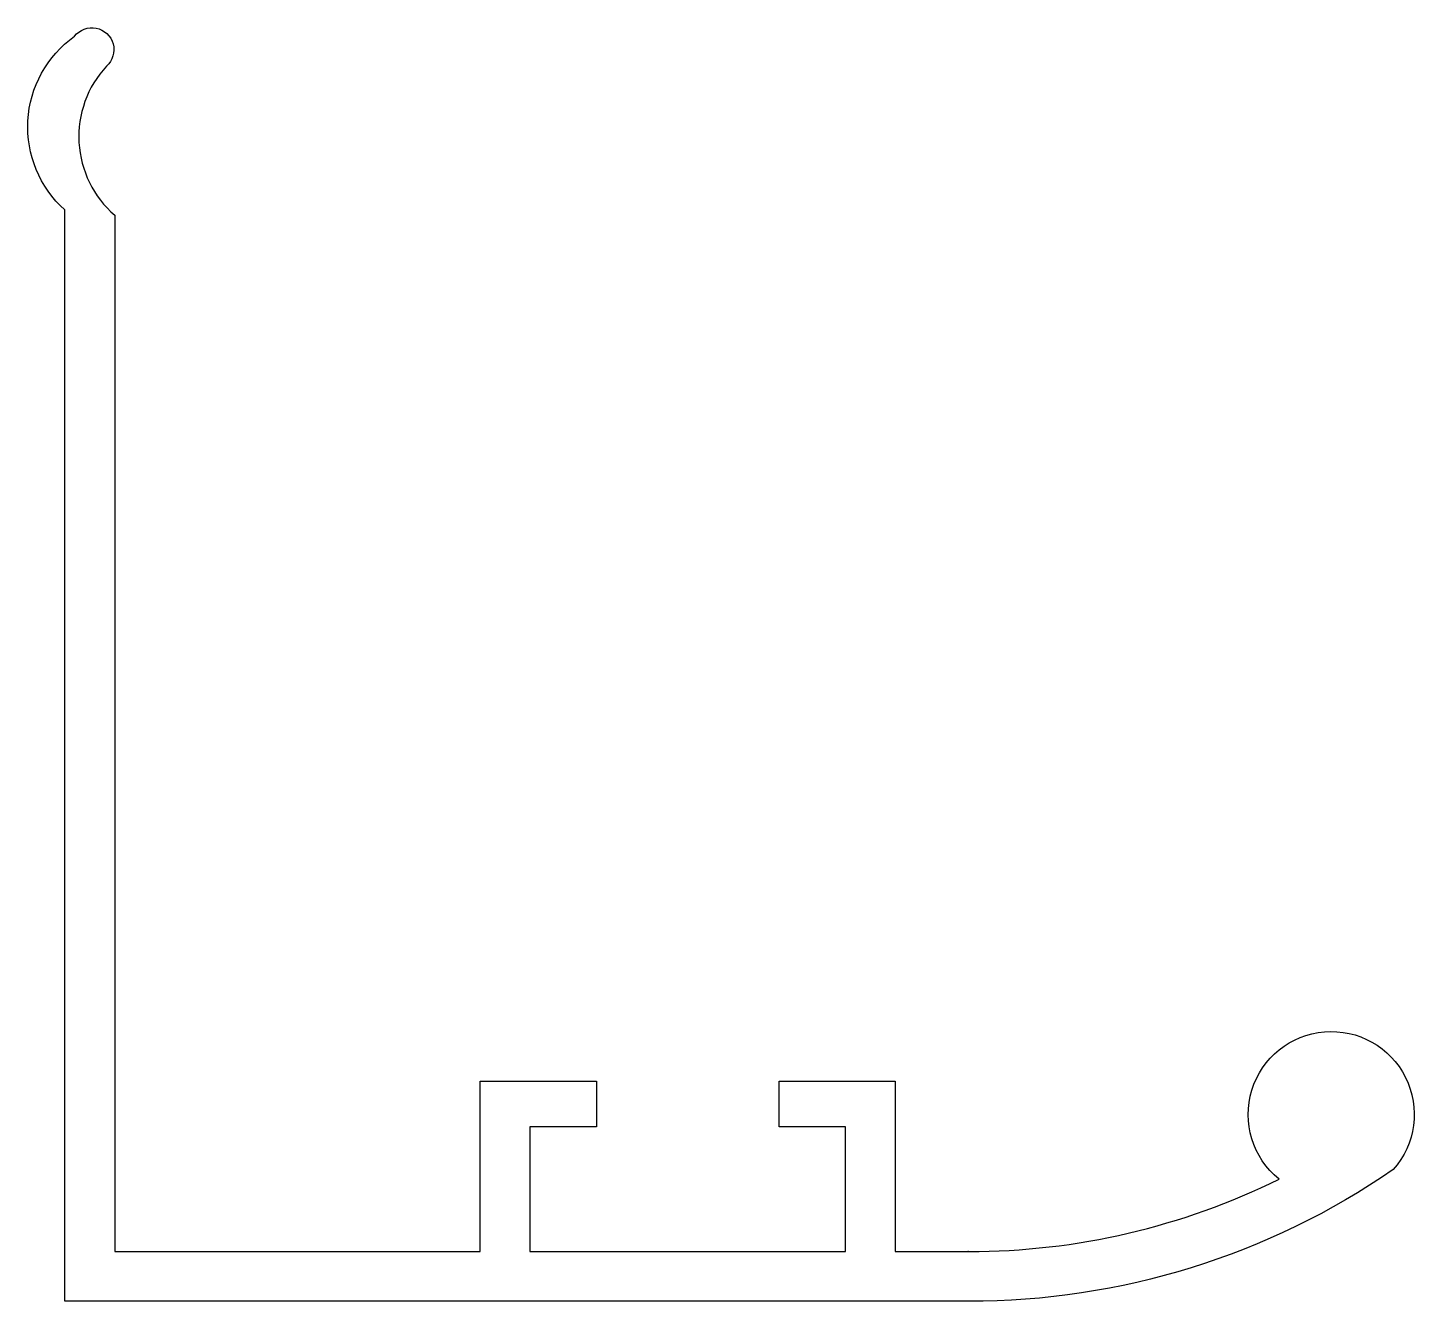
# Model space of a CAD drawing. Extents: x 161.2 to 194.6, y 210 to 240.7.
import ezdxf

# ---------------------------------------------------------------- set-up
doc = ezdxf.new("R2010")
doc.units = 0
doc.layers.add('ANA', color=220, linetype='CONTINUOUS')

msp = doc.modelspace()

# ---------------------------------------------------------------- linework, layer by layer
at = {"layer": 'ANA', "color": 7}
msp.add_lwpolyline([(183.883, 211.173, 0.115632), (191.352, 212.917, -2.49699), (194.103, 213.145, -0.152049), (183.882, 209.973), (162.108, 209.973), (162.108, 236.262, -0.481037), (162.338, 240.446, -1.099383), (163.11, 239.727, 0.424309), (163.308, 236.136), (163.308, 211.173), (172.108, 211.173), (172.108, 215.273), (174.908, 215.273), (174.908, 214.173), (173.308, 214.173), (173.308, 211.173), (180.908, 211.173), (180.908, 214.173), (179.308, 214.173), (179.308, 215.273), (182.108, 215.273), (182.108, 211.173), (183.868, 211.173), (183.858, 211.173)], format="xyb", close=True, dxfattribs=at)

doc.saveas('drawing.dxf')
